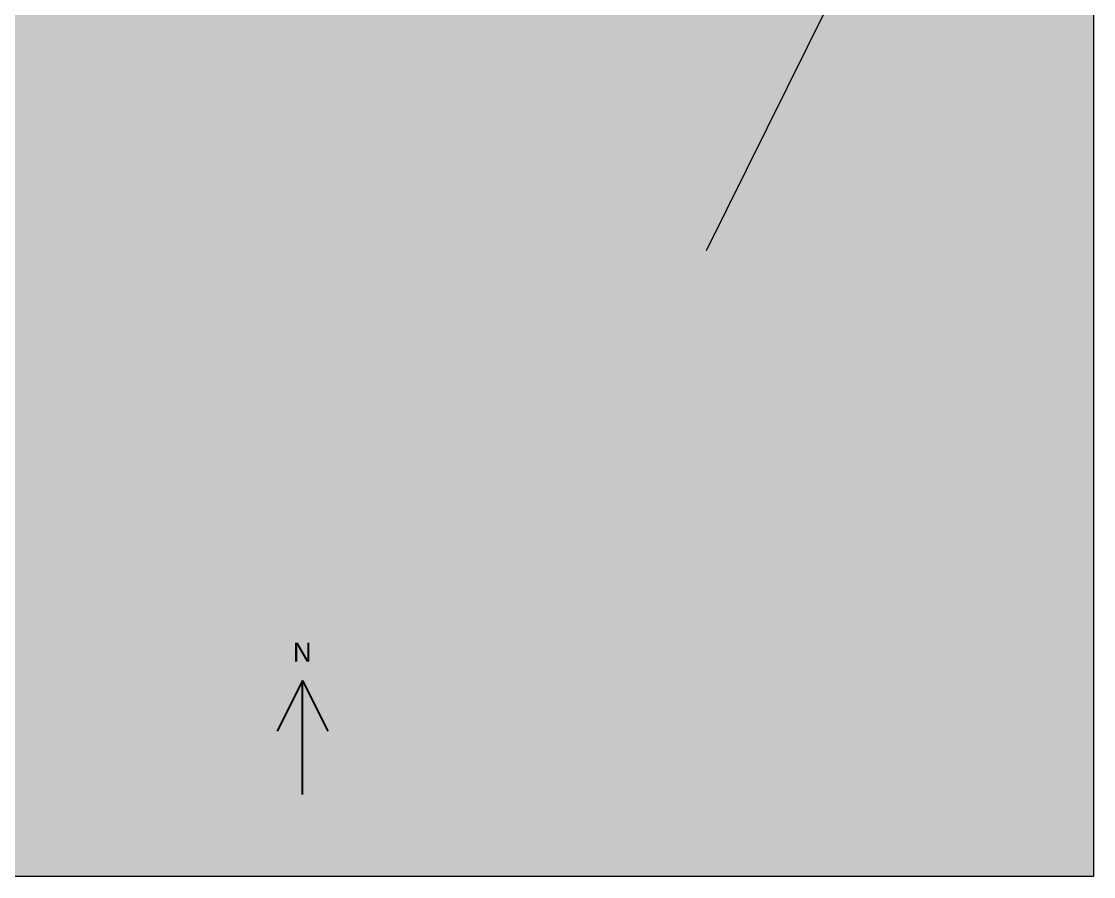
# Model space of a CAD drawing. Header units: metres. Extents: x -334141 to -333355, y -28163 to -27441.
# Drawn here: x -333648.5 to -333479.1, y -28162.7 to -28027.5 of the extents above; entities that cross this region are included whole.
import ezdxf

# ---------------------------------------------------------------- set-up
doc = ezdxf.new("R2010")
doc.units = ezdxf.units.M
for name, color, linetype, lineweight, true_color in [('EB-BASE-SHEETS', 7, 'CONTINUOUS', 9, 0xded8cf), ('EB-KEY-BACKGROUND', 7, 'CONTINUOUS', 0, 0xf4f2ed), ('EB-KEY-SCALE', 7, 'CONTINUOUS', 25, 0x151515), ('EB-KEY-TEXT', 7, 'CONTINUOUS', 13, 0x151515)]:
    doc.layers.add(name, color=color, linetype=linetype, lineweight=lineweight, true_color=true_color)
doc.styles.add('OD-INTER', font='Inter.ttf')

msp = doc.modelspace()

# ---------------------------------------------------------------- hatches: boundary and pattern name
at = {"layer": 'EB-KEY-BACKGROUND', "transparency": 33554687}
msp.add_hatch(color=256, dxfattribs=at).paths.add_polyline_path([(-334064.11, -28007.72), (-333479.11, -28007.72), (-333479.11, -28162.72), (-334064.11, -28162.72)])

# ---------------------------------------------------------------- linework, layer by layer
at = {"layer": 'EB-BASE-SHEETS'}
msp.add_lwpolyline([(-333503.32, -27990.92), (-333511.56, -28005.71), (-333540.34, -28063.78)], dxfattribs=at)
at = {"layer": 'EB-KEY-SCALE'}
for p, q in [((-333604.11, -28131.72), (-333608.11, -28139.72)), ((-333604.11, -28149.72), (-333604.11, -28131.72)), ((-333604.11, -28131.72), (-333600.11, -28139.72))]:
    msp.add_line(p, q, dxfattribs=at)
at = {"layer": 'EB-KEY-TEXT'}
msp.add_lwpolyline([(-334064.11, -28007.72), (-333479.11, -28007.72), (-333479.11, -28162.72), (-334064.11, -28162.72)], close=True, dxfattribs=at)

# ---------------------------------------------------------------- texts
at = {"layer": 'EB-KEY-TEXT', "style": 'OD-INTER'}
msp.add_text('N', height=3, dxfattribs=at).set_placement((-333605.61, -28128.72))

doc.saveas('drawing.dxf')
